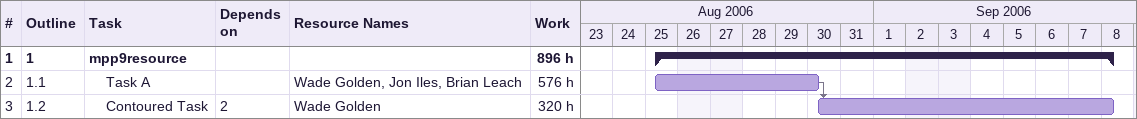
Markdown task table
| ID | WBS | Task | Start | Finish | Predecessors | Resources | Work (h) |
|---|---|---|---|---|---|---|---|
| 1 | 1 | **mpp9resource** | 2006-08-25 | 2006-09-08 |  |  | 896 |
| 2 | 1.1 | Task A | 2006-08-25 | 2006-08-30 |  | Wade Golden, Jon Iles, Brian Leach | 576 |
| 3 | 1.2 | Contoured Task | 2006-08-30 | 2006-09-08 | 2 | Wade Golden | 320 |
